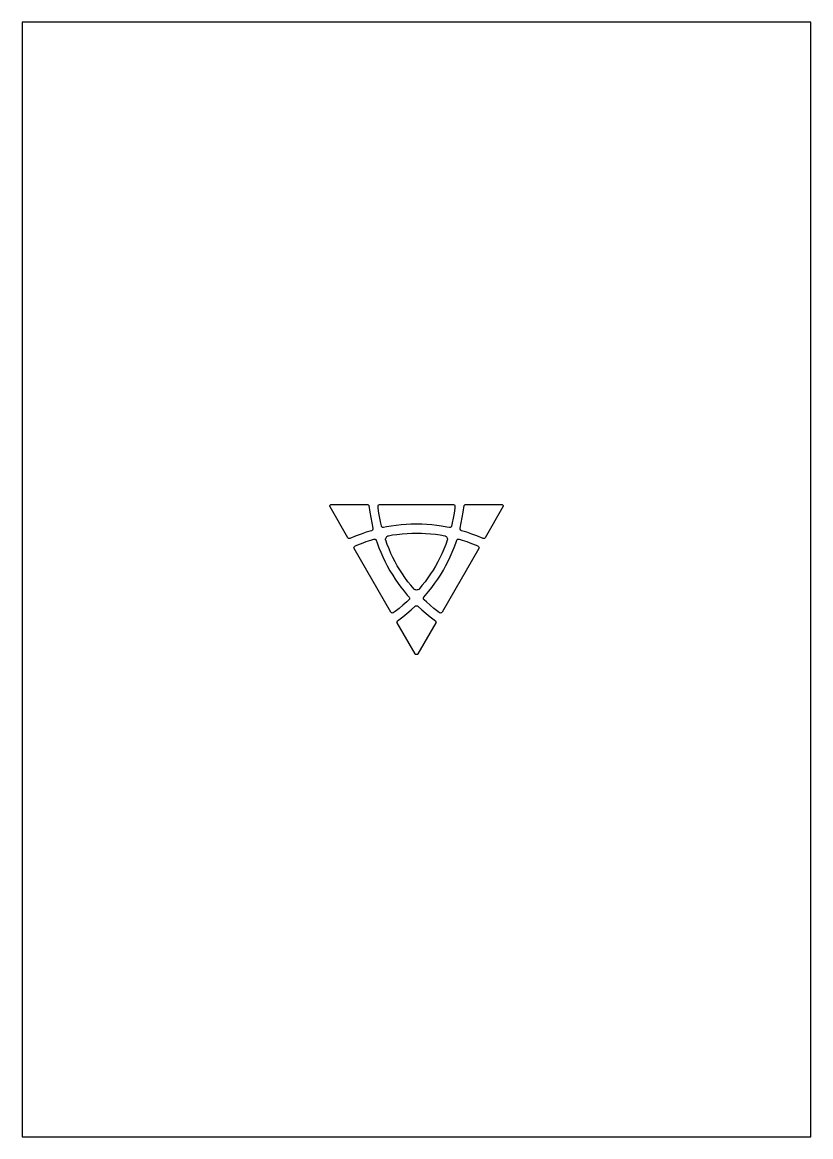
# Model space of a CAD drawing. Header units: millimetres. Extents: x 0 to 210, y 0 to 297.
import ezdxf

# ---------------------------------------------------------------- set-up
doc = ezdxf.new("R2010")
doc.units = ezdxf.units.MM

msp = doc.modelspace()

# ---------------------------------------------------------------- linework, layer by layer
at = {"layer": 'A4_FRAME_DELETE_BEFORE_CUTTING'}
msp.add_lwpolyline([(210, 0), (210, 297), (0, 297), (0, 0)], close=True, dxfattribs=at)
at = {"layer": 'CUT'}
for points in [[(93.248647, 161.680355), (93.179495, 161.594693), (93.042257, 161.503782), (91.629403, 161.071695), (90.253213, 160.605642), (88.923181, 160.110552), (87.263379, 159.428049), (87.0853, 159.41275), (86.915312, 159.467979), (86.819909, 159.540107), (86.746876, 159.634818), (82.00065, 167.855521), (81.955695, 167.964053), (81.940362, 168.080521), (81.955695, 168.19699), (82.00065, 168.305521), (82.072163, 168.398719), (82.165362, 168.470233), (82.273893, 168.515188), (82.390362, 168.530521), (91.882878, 168.530521), (92.001413, 168.514629), (92.111576, 168.468074), (92.244399, 168.348482), (92.320192, 168.186618), (92.559028, 166.407477), (92.795306, 165.008081), (93.079801, 163.583208), (93.412038, 162.142895), (93.411807, 162.033242), (93.385062, 161.926901)], [(96.22741, 162.340059), (96.05432, 162.338224), (95.893343, 162.401864), (95.768299, 162.521562), (95.702067, 162.649856), (95.657766, 162.777269), (95.480402, 163.539844), (95.215638, 164.856944), (94.99431, 166.167316), (94.81148, 167.491112), (94.753469, 168.090378), (94.770893, 168.204905), (94.849882, 168.359003), (94.932688, 168.440016), (95.08848, 168.51561), (95.203361, 168.530521), (114.796638, 168.530521), (114.911519, 168.51561), (115.06731, 168.440016), (115.150117, 168.359003), (115.229106, 168.204905), (115.244056, 168.032388), (115.190502, 167.506946), (115.005495, 166.16616), (114.7844, 164.857169), (114.524935, 163.564081), (114.333882, 162.756092), (114.290605, 162.632619), (114.241738, 162.537705), (114.163961, 162.446343), (114.064806, 162.378781), (114.009368, 162.355503), (113.891703, 162.332022), (113.772017, 162.340468), (113.051381, 162.489056), (111.681263, 162.727779), (110.412915, 162.907037), (109.059299, 163.057493), (107.763927, 163.159053), (106.426492, 163.223305), (104.906084, 163.24449), (103.485782, 163.219183), (102.215291, 163.157738), (100.890629, 163.05202), (99.62028, 162.912043), (98.276483, 162.720472), (96.993158, 162.498187)], [(116.637789, 161.877053), (116.59818, 161.979772), (116.588068, 162.144079), (116.920296, 163.58369), (117.204777, 165.008531), (117.441033, 166.407919), (117.679869, 168.1866), (117.755659, 168.348471), (117.888483, 168.46807), (117.998649, 168.514628), (118.117187, 168.530521), (127.609638, 168.530521), (127.726107, 168.515188), (127.834638, 168.470233), (127.927837, 168.398719), (127.99935, 168.305521), (128.044305, 168.19699), (128.059638, 168.080521), (128.044305, 167.964053), (127.99935, 167.855521), (123.253092, 159.634761), (123.180061, 159.540053), (123.084662, 159.467926), (122.91468, 159.412695), (122.736606, 159.427988), (121.076407, 160.11072), (119.746355, 160.605795), (118.370131, 161.071852), (116.956665, 161.504283), (116.861818, 161.559309), (116.783096, 161.635641)], [(96.769649, 159.04519), (96.774934, 159.277878), (96.823554, 159.488839), (96.886254, 159.640652), (96.975827, 159.785716), (97.102656, 159.933928), (97.233468, 160.044379), (97.375786, 160.132681), (97.500266, 160.173581), (98.651433, 160.373256), (99.731108, 160.528004), (101.176188, 160.694566), (102.520686, 160.801189), (103.765719, 160.859213), (104.919446, 160.877271), (106.34596, 160.854232), (107.426793, 160.803665), (108.845382, 160.691978), (110.031286, 160.561647), (111.282124, 160.384554), (112.508969, 160.169709), (112.606187, 160.141044), (112.762797, 160.048815), (112.897586, 159.93511), (113.03697, 159.769196), (113.124091, 159.620164), (113.189592, 159.447241), (113.223534, 159.297383), (113.236544, 159.129247), (113.210046, 158.957237), (112.780992, 157.788497), (112.30356, 156.603984), (111.763633, 155.381303), (111.247475, 154.30053), (110.669124, 153.181023), (110.021134, 152.022805), (109.40271, 150.992747), (108.744955, 149.967798), (108.037193, 148.937299), (107.286118, 147.913399), (106.464211, 146.865944), (105.706992, 145.958091), (105.577439, 145.851597), (105.392582, 145.7633), (105.190285, 145.708558), (104.964196, 145.69252), (104.825658, 145.706355), (104.634979, 145.752519), (104.452266, 145.833286), (104.345109, 145.904856), (103.469074, 146.948774), (102.714069, 147.913196), (101.925156, 148.992132), (101.247433, 149.979311), (100.532647, 151.097412), (99.887689, 152.180669), (99.324372, 153.193066), (98.728388, 154.351052), (98.207705, 155.441325), (97.680965, 156.641764), (97.200352, 157.839241), (96.793689, 158.946346)], [(103.052862, 143.772946), (103.140996, 143.623962), (103.16637, 143.452732), (103.125231, 143.284592), (103.047241, 143.163086), (102.959049, 143.061014), (102.387322, 142.526126), (101.379062, 141.638282), (100.354911, 140.791421), (99.299885, 139.971188), (98.80991, 139.621316), (98.702015, 139.579142), (98.529067, 139.570499), (98.417505, 139.601705), (98.274143, 139.698828), (98.203789, 139.790862), (88.40715, 156.759137), (88.362623, 156.866082), (88.350194, 157.038799), (88.37895, 157.151018), (88.472909, 157.296474), (88.614838, 157.39568), (89.096661, 157.612021), (90.350319, 158.122193), (91.594485, 158.585215), (92.844065, 159.007056), (93.639331, 159.245594), (93.7679, 159.269851), (93.874532, 159.274988), (93.992542, 159.253312), (94.10063, 159.201222), (94.148508, 159.164851), (94.227676, 159.074691), (94.280204, 158.966816), (94.511841, 158.268433), (94.99016, 156.962515), (95.469093, 155.774464), (96.015602, 154.52697), (96.575334, 153.354366), (97.188408, 152.163987), (97.930265, 150.836682), (98.662332, 149.619318), (99.350791, 148.549763), (100.104677, 147.455431), (100.861075, 146.425265), (101.698878, 145.357288), (102.533045, 144.357038)], [(115.719728, 158.967517), (115.804684, 159.118335), (115.940287, 159.225925), (116.10647, 159.274367), (116.250692, 159.267579), (116.383185, 159.242238), (117.132276, 159.014552), (118.4053, 158.585295), (119.65078, 158.121785), (120.888635, 157.618222), (121.436621, 157.368828), (121.527092, 157.296475), (121.621051, 157.151019), (121.649806, 157.0388), (121.637377, 156.866083), (121.59285, 156.759138), (111.796212, 139.790863), (111.725858, 139.698829), (111.582495, 139.601706), (111.470933, 139.5705), (111.297985, 139.579143), (111.141106, 139.652454), (110.712838, 139.961554), (109.644186, 140.792168), (108.621114, 141.638137), (107.630999, 142.509384), (107.026787, 143.078836), (106.941495, 143.178051), (106.88373, 143.267829), (106.843497, 143.380867), (106.834565, 143.500518), (106.842124, 143.560168), (106.880621, 143.673809), (106.947779, 143.773237), (107.436778, 144.323032), (108.328577, 145.390227), (109.117993, 146.399021), (109.9251, 147.496058), (110.660739, 148.567103), (111.3851, 149.69323), (112.163651, 150.999349), (112.851886, 152.242021), (113.433918, 153.373021), (114.004695, 154.573071), (114.518646, 155.743214), (115.024639, 157.002761), (115.473798, 158.225296)], [(105.113564, 141.523113), (105.222325, 141.506057), (105.369675, 141.43266), (106.450301, 140.425136), (107.542009, 139.466348), (108.635787, 138.562051), (110.056752, 137.465872), (110.159041, 137.319301), (110.196205, 137.144472), (110.181442, 137.025787), (110.135937, 136.915182), (105.389711, 128.694479), (105.318198, 128.601281), (105.225, 128.529767), (105.116469, 128.484812), (105, 128.469479), (104.883531, 128.484812), (104.775, 128.529767), (104.681802, 128.601281), (104.610289, 128.694479), (99.86403, 136.915239), (99.818526, 137.02584), (99.803762, 137.144521), (99.840921, 137.319345), (99.943202, 137.465915), (101.364565, 138.562324), (102.458339, 139.466645), (103.550068, 140.425461), (104.631297, 141.433344), (104.726375, 141.48797), (104.831841, 141.517979)]]:
    msp.add_lwpolyline(points, close=True, dxfattribs=at)

doc.saveas('drawing.dxf')
